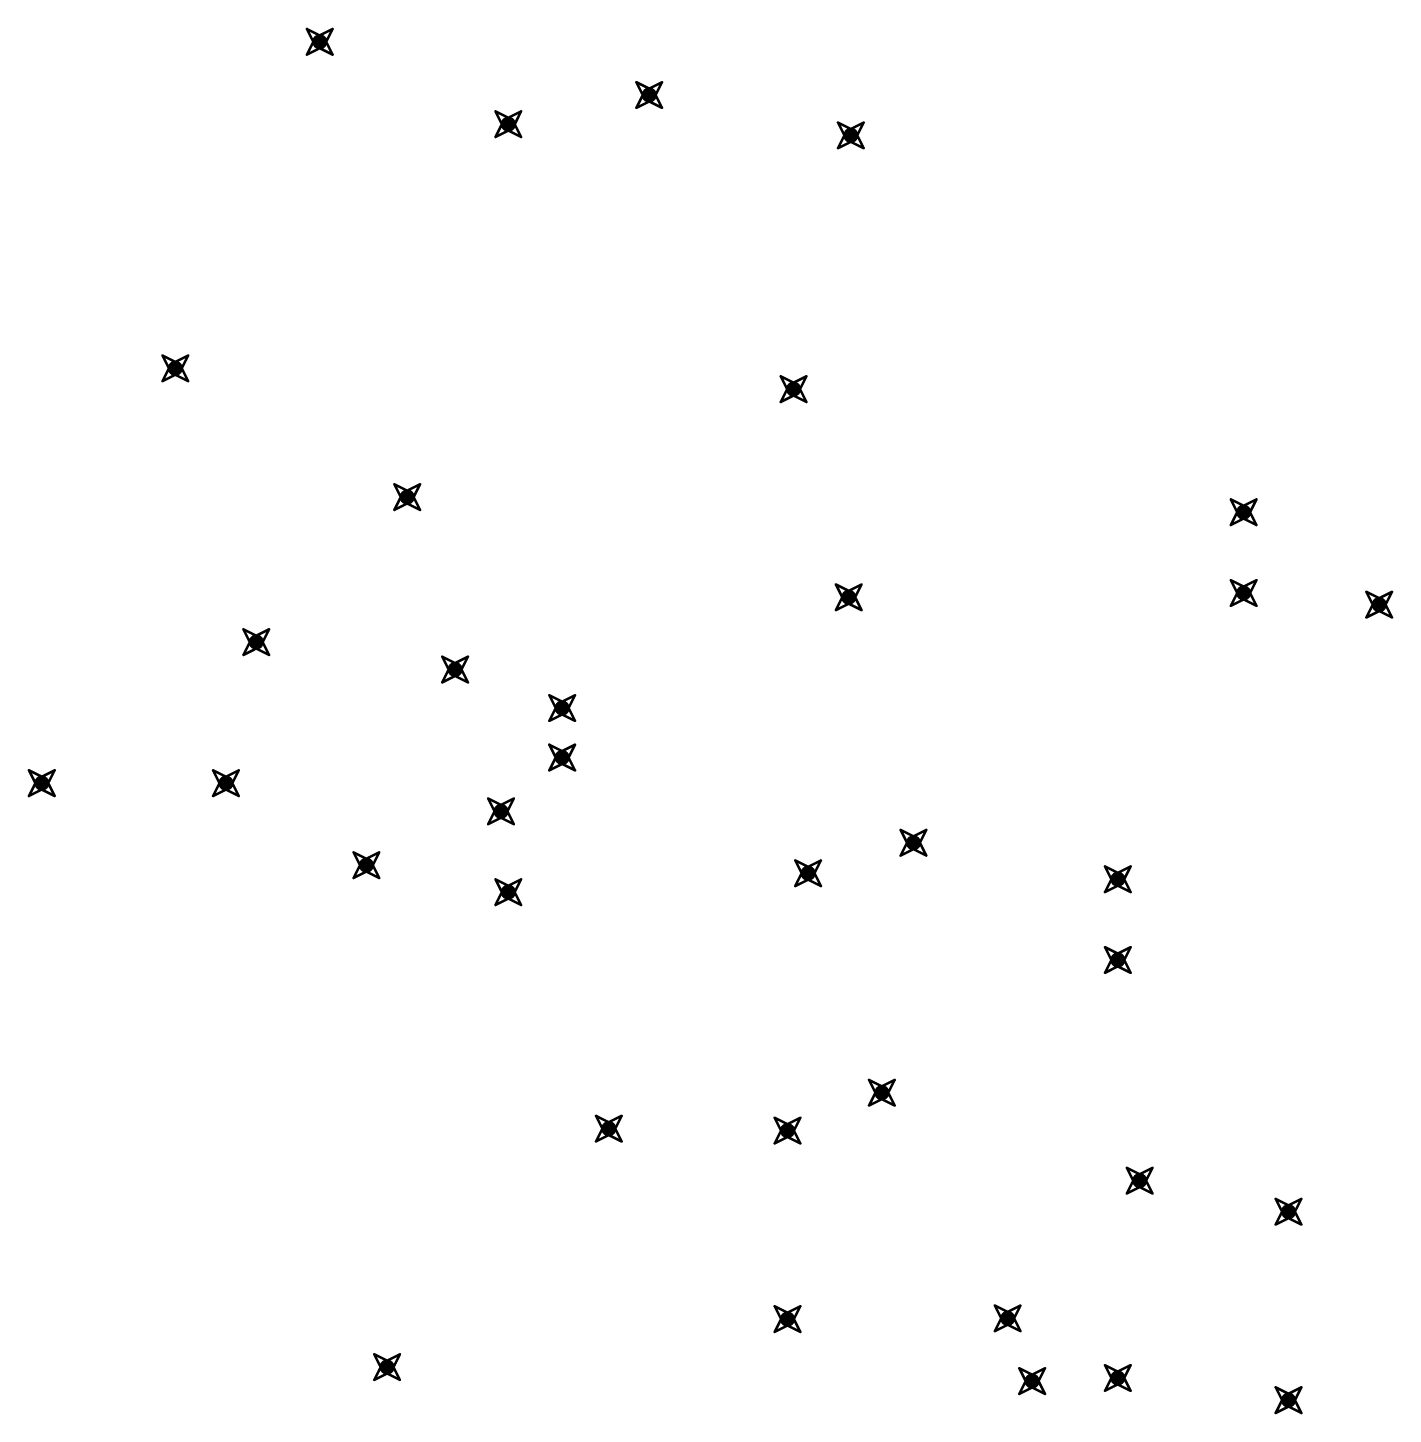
# Model space of a CAD drawing. Header units: millimetres. Extents: x -25 to 478, y -31 to 252.
# Drawn here: x 201.22 to 228.28, y 131.04 to 158.5 of the extents above; entities that cross this region are included whole.
import ezdxf

# ---------------------------------------------------------------- set-up
doc = ezdxf.new("R2010")
doc.units = ezdxf.units.MM
doc.layers.add('DrillDrawing', color=1, linetype='Continuous')
doc.layers.add('ViaHoleLayer', color=16, linetype='Continuous')

msp = doc.modelspace()

# ---------------------------------------------------------------- hatches: boundary and pattern name
at = {"layer": 'ViaHoleLayer'}
h = msp.add_hatch(color=16, dxfattribs=at)
edge = h.paths.add_edge_path()
edge.add_arc((207.01, 158.223), 0.15, 0, 360)
h = msp.add_hatch(color=16, dxfattribs=at)
edge = h.paths.add_edge_path()
edge.add_arc((213.538, 157.169), 0.15, 0, 360)
h = msp.add_hatch(color=16, dxfattribs=at)
edge = h.paths.add_edge_path()
edge.add_arc((210.746, 156.591), 0.15, 0, 360)
h = msp.add_hatch(color=16, dxfattribs=at)
edge = h.paths.add_edge_path()
edge.add_arc((217.533, 156.37), 0.15, 0, 360)
h = msp.add_hatch(color=16, dxfattribs=at)
edge = h.paths.add_edge_path()
edge.add_arc((204.148, 151.755), 0.15, 0, 360)
h = msp.add_hatch(color=16, dxfattribs=at)
edge = h.paths.add_edge_path()
edge.add_arc((216.398, 151.343), 0.15, 0, 360)
h = msp.add_hatch(color=16, dxfattribs=at)
edge = h.paths.add_edge_path()
edge.add_arc((208.743, 149.205), 0.15, 0, 360)
h = msp.add_hatch(color=16, dxfattribs=at)
edge = h.paths.add_edge_path()
edge.add_arc((225.316, 148.905), 0.15, 0, 360)
h = msp.add_hatch(color=16, dxfattribs=at)
edge = h.paths.add_edge_path()
edge.add_arc((217.491, 147.22), 0.15, 0, 360)
h = msp.add_hatch(color=16, dxfattribs=at)
edge = h.paths.add_edge_path()
edge.add_arc((225.316, 147.305), 0.15, 0, 360)
h = msp.add_hatch(color=16, dxfattribs=at)
edge = h.paths.add_edge_path()
edge.add_arc((228.002, 147.074), 0.15, 0, 360)
h = msp.add_hatch(color=16, dxfattribs=at)
edge = h.paths.add_edge_path()
edge.add_arc((205.752, 146.332), 0.15, 0, 360)
h = msp.add_hatch(color=16, dxfattribs=at)
edge = h.paths.add_edge_path()
edge.add_arc((209.692, 145.789), 0.15, 0, 360)
h = msp.add_hatch(color=16, dxfattribs=at)
edge = h.paths.add_edge_path()
edge.add_arc((211.813, 145.026), 0.15, 0, 360)
h = msp.add_hatch(color=16, dxfattribs=at)
edge = h.paths.add_edge_path()
edge.add_arc((211.813, 144.046), 0.15, 0, 360)
h = msp.add_hatch(color=16, dxfattribs=at)
edge = h.paths.add_edge_path()
edge.add_arc((201.503, 143.538), 0.15, 0, 360)
h = msp.add_hatch(color=16, dxfattribs=at)
edge = h.paths.add_edge_path()
edge.add_arc((205.151, 143.538), 0.15, 0, 360)
h = msp.add_hatch(color=16, dxfattribs=at)
edge = h.paths.add_edge_path()
edge.add_arc((210.601, 142.979), 0.15, 0, 360)
h = msp.add_hatch(color=16, dxfattribs=at)
edge = h.paths.add_edge_path()
edge.add_arc((218.774, 142.357), 0.15, 0, 360)
h = msp.add_hatch(color=16, dxfattribs=at)
edge = h.paths.add_edge_path()
edge.add_arc((207.934, 141.913), 0.15, 0, 360)
h = msp.add_hatch(color=16, dxfattribs=at)
edge = h.paths.add_edge_path()
edge.add_arc((216.686, 141.753), 0.15, 0, 360)
h = msp.add_hatch(color=16, dxfattribs=at)
edge = h.paths.add_edge_path()
edge.add_arc((222.823, 141.635), 0.15, 0, 360)
h = msp.add_hatch(color=16, dxfattribs=at)
edge = h.paths.add_edge_path()
edge.add_arc((210.746, 141.379), 0.15, 0, 360)
h = msp.add_hatch(color=16, dxfattribs=at)
edge = h.paths.add_edge_path()
edge.add_arc((222.823, 140.035), 0.15, 0, 360)
h = msp.add_hatch(color=16, dxfattribs=at)
edge = h.paths.add_edge_path()
edge.add_arc((218.148, 137.406), 0.15, 0, 360)
h = msp.add_hatch(color=16, dxfattribs=at)
edge = h.paths.add_edge_path()
edge.add_arc((212.737, 136.694), 0.15, 0, 360)
h = msp.add_hatch(color=16, dxfattribs=at)
edge = h.paths.add_edge_path()
edge.add_arc((216.278, 136.655), 0.15, 0, 360)
h = msp.add_hatch(color=16, dxfattribs=at)
edge = h.paths.add_edge_path()
edge.add_arc((223.256, 135.664), 0.15, 0, 360)
h = msp.add_hatch(color=16, dxfattribs=at)
edge = h.paths.add_edge_path()
edge.add_arc((226.205, 135.049), 0.15, 0, 360)
h = msp.add_hatch(color=16, dxfattribs=at)
edge = h.paths.add_edge_path()
edge.add_arc((216.278, 132.921), 0.15, 0, 360)
h = msp.add_hatch(color=16, dxfattribs=at)
edge = h.paths.add_edge_path()
edge.add_arc((220.64, 132.936), 0.15, 0, 360)
h = msp.add_hatch(color=16, dxfattribs=at)
edge = h.paths.add_edge_path()
edge.add_arc((208.344, 131.971), 0.15, 0, 360)
h = msp.add_hatch(color=16, dxfattribs=at)
edge = h.paths.add_edge_path()
edge.add_arc((221.125, 131.694), 0.15, 0, 360)
h = msp.add_hatch(color=16, dxfattribs=at)
edge = h.paths.add_edge_path()
edge.add_arc((222.822, 131.755), 0.15, 0, 360)
h = msp.add_hatch(color=16, dxfattribs=at)
edge = h.paths.add_edge_path()
edge.add_arc((226.205, 131.316), 0.15, 0, 360)

# ---------------------------------------------------------------- linework, layer by layer
at = {"layer": 'DrillDrawing', "const_width": 0.0508}
for points in [[(206.756, 158.477), (207.01, 158.35)], [(206.756, 158.477), (206.883, 158.223)], [(207.01, 158.35), (207.264, 158.477)], [(207.137, 158.223), (207.264, 158.477)], [(206.756, 157.969), (206.883, 158.223)], [(207.137, 158.223), (207.264, 157.969)], [(206.756, 157.969), (207.01, 158.096)], [(207.01, 158.096), (207.264, 157.969)], [(213.284, 157.423), (213.538, 157.296)], [(213.284, 157.423), (213.411, 157.169)], [(213.538, 157.296), (213.792, 157.423)], [(213.665, 157.169), (213.792, 157.423)], [(213.284, 156.915), (213.411, 157.169)], [(213.665, 157.169), (213.792, 156.915)], [(210.492, 156.845), (210.746, 156.718)], [(210.492, 156.845), (210.619, 156.591)], [(210.746, 156.718), (211, 156.845)], [(210.873, 156.591), (211, 156.845)], [(213.284, 156.915), (213.538, 157.042)], [(213.538, 157.042), (213.792, 156.915)], [(210.492, 156.337), (210.619, 156.591)], [(210.873, 156.591), (211, 156.337)], [(217.279, 156.624), (217.533, 156.497)], [(217.279, 156.624), (217.406, 156.37)], [(217.533, 156.497), (217.787, 156.624)], [(217.66, 156.37), (217.787, 156.624)], [(210.492, 156.337), (210.746, 156.464)], [(210.746, 156.464), (211, 156.337)], [(217.279, 156.116), (217.406, 156.37)], [(217.66, 156.37), (217.787, 156.116)], [(217.279, 156.116), (217.533, 156.243)], [(217.533, 156.243), (217.787, 156.116)], [(203.894, 152.009), (204.148, 151.882)], [(203.894, 152.009), (204.021, 151.755)], [(204.148, 151.882), (204.402, 152.009)], [(204.275, 151.755), (204.402, 152.009)], [(203.894, 151.501), (204.021, 151.755)], [(203.894, 151.501), (204.148, 151.628)], [(204.148, 151.628), (204.402, 151.501)], [(204.275, 151.755), (204.402, 151.501)], [(216.144, 151.597), (216.398, 151.47)], [(216.144, 151.597), (216.271, 151.343)], [(216.398, 151.47), (216.652, 151.597)], [(216.525, 151.343), (216.652, 151.597)], [(216.144, 151.089), (216.271, 151.343)], [(216.525, 151.343), (216.652, 151.089)], [(216.144, 151.089), (216.398, 151.216)], [(216.398, 151.216), (216.652, 151.089)], [(208.489, 149.459), (208.743, 149.332)], [(208.489, 149.459), (208.616, 149.205)], [(208.743, 149.332), (208.997, 149.459)], [(208.87, 149.205), (208.997, 149.459)], [(208.489, 148.951), (208.616, 149.205)], [(208.87, 149.205), (208.997, 148.951)], [(225.062, 149.159), (225.316, 149.032)], [(225.062, 149.159), (225.189, 148.905)], [(225.316, 149.032), (225.57, 149.159)], [(225.443, 148.905), (225.57, 149.159)], [(208.489, 148.951), (208.743, 149.078)], [(208.743, 149.078), (208.997, 148.951)], [(225.062, 148.651), (225.189, 148.905)], [(225.443, 148.905), (225.57, 148.651)], [(225.062, 148.651), (225.316, 148.778)], [(225.316, 148.778), (225.57, 148.651)], [(217.237, 147.474), (217.491, 147.347)], [(217.237, 147.474), (217.364, 147.22)], [(217.491, 147.347), (217.745, 147.474)], [(217.618, 147.22), (217.745, 147.474)], [(225.062, 147.559), (225.316, 147.432)], [(225.062, 147.559), (225.189, 147.305)], [(225.316, 147.432), (225.57, 147.559)], [(225.443, 147.305), (225.57, 147.559)], [(217.237, 146.966), (217.364, 147.22)], [(217.618, 147.22), (217.745, 146.966)], [(225.062, 147.051), (225.189, 147.305)], [(225.443, 147.305), (225.57, 147.051)], [(227.748, 147.328), (228.002, 147.201)], [(227.748, 147.328), (227.875, 147.074)], [(228.002, 147.201), (228.256, 147.328)], [(228.129, 147.074), (228.256, 147.328)], [(217.237, 146.966), (217.491, 147.093)], [(217.491, 147.093), (217.745, 146.966)], [(225.062, 147.051), (225.316, 147.178)], [(225.316, 147.178), (225.57, 147.051)], [(227.748, 146.82), (227.875, 147.074)], [(227.748, 146.82), (228.002, 146.947)], [(228.002, 146.947), (228.256, 146.82)], [(228.129, 147.074), (228.256, 146.82)], [(205.498, 146.586), (205.752, 146.459)], [(205.498, 146.586), (205.625, 146.332)], [(205.752, 146.459), (206.006, 146.586)], [(205.879, 146.332), (206.006, 146.586)], [(205.498, 146.078), (205.625, 146.332)], [(205.498, 146.078), (205.752, 146.205)], [(205.752, 146.205), (206.006, 146.078)], [(205.879, 146.332), (206.006, 146.078)], [(209.438, 146.043), (209.692, 145.916)], [(209.438, 146.043), (209.565, 145.789)], [(209.692, 145.916), (209.946, 146.043)], [(209.819, 145.789), (209.946, 146.043)], [(209.438, 145.535), (209.565, 145.789)], [(209.438, 145.535), (209.692, 145.662)], [(209.692, 145.662), (209.946, 145.535)], [(209.819, 145.789), (209.946, 145.535)], [(211.559, 145.28), (211.813, 145.153)], [(211.559, 145.28), (211.686, 145.026)], [(211.813, 145.153), (212.067, 145.28)], [(211.94, 145.026), (212.067, 145.28)], [(211.559, 144.772), (211.686, 145.026)], [(211.94, 145.026), (212.067, 144.772)], [(211.559, 144.772), (211.813, 144.899)], [(211.813, 144.899), (212.067, 144.772)], [(211.559, 144.3), (211.813, 144.173)], [(211.559, 144.3), (211.686, 144.046)], [(211.813, 144.173), (212.067, 144.3)], [(211.94, 144.046), (212.067, 144.3)], [(211.559, 143.792), (211.686, 144.046)], [(211.559, 143.792), (211.813, 143.919)], [(211.813, 143.919), (212.067, 143.792)], [(211.94, 144.046), (212.067, 143.792)], [(201.249, 143.792), (201.503, 143.665)], [(201.249, 143.792), (201.376, 143.538)], [(201.503, 143.665), (201.757, 143.792)], [(201.63, 143.538), (201.757, 143.792)], [(204.897, 143.792), (205.151, 143.665)], [(204.897, 143.792), (205.024, 143.538)], [(205.151, 143.665), (205.405, 143.792)], [(205.278, 143.538), (205.405, 143.792)], [(201.249, 143.284), (201.376, 143.538)], [(201.249, 143.284), (201.503, 143.411)], [(201.503, 143.411), (201.757, 143.284)], [(201.63, 143.538), (201.757, 143.284)], [(204.897, 143.284), (205.024, 143.538)], [(204.897, 143.284), (205.151, 143.411)], [(205.151, 143.411), (205.405, 143.284)], [(205.278, 143.538), (205.405, 143.284)], [(210.347, 143.233), (210.601, 143.106)], [(210.347, 143.233), (210.474, 142.979)], [(210.601, 143.106), (210.855, 143.233)], [(210.728, 142.979), (210.855, 143.233)], [(210.347, 142.725), (210.474, 142.979)], [(210.347, 142.725), (210.601, 142.852)], [(210.601, 142.852), (210.855, 142.725)], [(210.728, 142.979), (210.855, 142.725)], [(218.52, 142.611), (218.774, 142.484)], [(218.52, 142.611), (218.647, 142.357)], [(218.774, 142.484), (219.028, 142.611)], [(218.901, 142.357), (219.028, 142.611)], [(218.52, 142.103), (218.647, 142.357)], [(218.901, 142.357), (219.028, 142.103)], [(207.68, 142.167), (207.934, 142.04)], [(207.68, 142.167), (207.807, 141.913)], [(207.934, 142.04), (208.188, 142.167)], [(208.061, 141.913), (208.188, 142.167)], [(216.432, 142.007), (216.686, 141.88)], [(216.432, 142.007), (216.559, 141.753)], [(216.686, 141.88), (216.94, 142.007)], [(216.813, 141.753), (216.94, 142.007)], [(218.52, 142.103), (218.774, 142.23)], [(218.774, 142.23), (219.028, 142.103)], [(207.68, 141.659), (207.807, 141.913)], [(207.68, 141.659), (207.934, 141.786)], [(207.934, 141.786), (208.188, 141.659)], [(208.061, 141.913), (208.188, 141.659)], [(216.432, 141.499), (216.559, 141.753)], [(216.813, 141.753), (216.94, 141.499)], [(222.569, 141.889), (222.823, 141.762)], [(222.569, 141.889), (222.696, 141.635)], [(222.823, 141.762), (223.077, 141.889)], [(222.95, 141.635), (223.077, 141.889)], [(210.492, 141.633), (210.746, 141.506)], [(210.492, 141.633), (210.619, 141.379)], [(210.746, 141.506), (211, 141.633)], [(210.873, 141.379), (211, 141.633)], [(216.432, 141.499), (216.686, 141.626)], [(216.686, 141.626), (216.94, 141.499)], [(222.569, 141.381), (222.696, 141.635)], [(222.569, 141.381), (222.823, 141.508)], [(222.823, 141.508), (223.077, 141.381)], [(222.95, 141.635), (223.077, 141.381)], [(210.492, 141.125), (210.619, 141.379)], [(210.492, 141.125), (210.746, 141.252)], [(210.746, 141.252), (211, 141.125)], [(210.873, 141.379), (211, 141.125)], [(222.569, 140.289), (222.823, 140.162)], [(222.569, 140.289), (222.696, 140.035)], [(222.823, 140.162), (223.077, 140.289)], [(222.95, 140.035), (223.077, 140.289)], [(222.569, 139.781), (222.696, 140.035)], [(222.569, 139.781), (222.823, 139.908)], [(222.823, 139.908), (223.077, 139.781)], [(222.95, 140.035), (223.077, 139.781)], [(217.894, 137.66), (218.148, 137.533)], [(217.894, 137.66), (218.021, 137.406)], [(218.148, 137.533), (218.402, 137.66)], [(218.275, 137.406), (218.402, 137.66)], [(217.894, 137.152), (218.021, 137.406)], [(218.275, 137.406), (218.402, 137.152)], [(217.894, 137.152), (218.148, 137.279)], [(218.148, 137.279), (218.402, 137.152)], [(212.483, 136.948), (212.737, 136.821)], [(212.483, 136.948), (212.61, 136.694)], [(212.737, 136.821), (212.991, 136.948)], [(212.864, 136.694), (212.991, 136.948)], [(216.024, 136.909), (216.278, 136.782)], [(216.024, 136.909), (216.151, 136.655)], [(216.278, 136.782), (216.532, 136.909)], [(216.405, 136.655), (216.532, 136.909)], [(212.483, 136.44), (212.61, 136.694)], [(212.483, 136.44), (212.737, 136.567)], [(212.737, 136.567), (212.991, 136.44)], [(212.864, 136.694), (212.991, 136.44)], [(216.024, 136.401), (216.151, 136.655)], [(216.024, 136.401), (216.278, 136.528)], [(216.278, 136.528), (216.532, 136.401)], [(216.405, 136.655), (216.532, 136.401)], [(223.002, 135.918), (223.256, 135.791)], [(223.002, 135.918), (223.129, 135.664)], [(223.002, 135.41), (223.129, 135.664)], [(223.256, 135.791), (223.51, 135.918)], [(223.383, 135.664), (223.51, 135.918)], [(223.383, 135.664), (223.51, 135.41)], [(223.002, 135.41), (223.256, 135.537)], [(223.256, 135.537), (223.51, 135.41)], [(225.951, 135.303), (226.205, 135.176)], [(225.951, 135.303), (226.078, 135.049)], [(226.205, 135.176), (226.459, 135.303)], [(226.332, 135.049), (226.459, 135.303)], [(225.951, 134.795), (226.078, 135.049)], [(225.951, 134.795), (226.205, 134.922)], [(226.205, 134.922), (226.459, 134.795)], [(226.332, 135.049), (226.459, 134.795)], [(220.386, 133.19), (220.64, 133.063)], [(220.386, 133.19), (220.513, 132.936)], [(220.64, 133.063), (220.894, 133.19)], [(220.767, 132.936), (220.894, 133.19)], [(216.024, 133.175), (216.278, 133.048)], [(216.024, 133.175), (216.151, 132.921)], [(216.024, 132.667), (216.151, 132.921)], [(216.278, 133.048), (216.532, 133.175)], [(216.405, 132.921), (216.532, 133.175)], [(216.405, 132.921), (216.532, 132.667)], [(220.386, 132.682), (220.513, 132.936)], [(220.767, 132.936), (220.894, 132.682)], [(216.024, 132.667), (216.278, 132.794)], [(216.278, 132.794), (216.532, 132.667)], [(220.386, 132.682), (220.64, 132.809)], [(220.64, 132.809), (220.894, 132.682)], [(208.09, 132.225), (208.344, 132.098)], [(208.09, 132.225), (208.217, 131.971)], [(208.344, 132.098), (208.598, 132.225)], [(208.471, 131.971), (208.598, 132.225)], [(208.09, 131.717), (208.217, 131.971)], [(208.09, 131.717), (208.344, 131.844)], [(208.344, 131.844), (208.598, 131.717)], [(208.471, 131.971), (208.598, 131.717)], [(220.871, 131.948), (221.125, 131.821)], [(220.871, 131.948), (220.998, 131.694)], [(221.125, 131.821), (221.379, 131.948)], [(221.252, 131.694), (221.379, 131.948)], [(222.568, 132.009), (222.822, 131.882)], [(222.568, 132.009), (222.695, 131.755)], [(222.822, 131.882), (223.076, 132.009)], [(222.949, 131.755), (223.076, 132.009)], [(220.871, 131.44), (220.998, 131.694)], [(220.871, 131.44), (221.125, 131.567)], [(221.125, 131.567), (221.379, 131.44)], [(221.252, 131.694), (221.379, 131.44)], [(222.568, 131.501), (222.695, 131.755)], [(222.568, 131.501), (222.822, 131.628)], [(222.822, 131.628), (223.076, 131.501)], [(222.949, 131.755), (223.076, 131.501)], [(225.951, 131.57), (226.205, 131.443)], [(225.951, 131.57), (226.078, 131.316)], [(226.205, 131.443), (226.459, 131.57)], [(226.332, 131.316), (226.459, 131.57)], [(225.951, 131.062), (226.078, 131.316)], [(226.332, 131.316), (226.459, 131.062)], [(225.951, 131.062), (226.205, 131.189)], [(226.205, 131.189), (226.459, 131.062)]]:
    msp.add_lwpolyline(points, dxfattribs=at)
at = {"layer": 'DrillDrawing', "const_width": 0.0254}
for points in [[(206.743, 158.477, 1), (206.769, 158.477, 1)], [(206.743, 158.477, 1), (206.769, 158.477, 1)], [(207.251, 158.477, 1), (207.277, 158.477, 1)], [(207.251, 158.477, 1), (207.277, 158.477, 1)], [(206.87, 158.223, 1), (206.896, 158.223, 1)], [(206.87, 158.223, 1), (206.896, 158.223, 1)], [(206.997, 158.35, 1), (207.023, 158.35, 1)], [(206.997, 158.35, 1), (207.023, 158.35, 1)], [(207.124, 158.223, 1), (207.15, 158.223, 1)], [(207.124, 158.223, 1), (207.15, 158.223, 1)], [(206.743, 157.969, 1), (206.769, 157.969, 1)], [(206.743, 157.969, 1), (206.769, 157.969, 1)], [(206.997, 158.096, 1), (207.023, 158.096, 1)], [(206.997, 158.096, 1), (207.023, 158.096, 1)], [(207.251, 157.969, 1), (207.277, 157.969, 1)], [(207.251, 157.969, 1), (207.277, 157.969, 1)], [(213.271, 157.423, 1), (213.297, 157.423, 1)], [(213.271, 157.423, 1), (213.297, 157.423, 1)], [(213.779, 157.423, 1), (213.804, 157.423, 1)], [(213.779, 157.423, 1), (213.804, 157.423, 1)], [(213.398, 157.169, 1), (213.423, 157.169, 1)], [(213.398, 157.169, 1), (213.423, 157.169, 1)], [(213.525, 157.296, 1), (213.55, 157.296, 1)], [(213.525, 157.296, 1), (213.55, 157.296, 1)], [(213.652, 157.169, 1), (213.678, 157.169, 1)], [(213.652, 157.169, 1), (213.678, 157.169, 1)], [(210.48, 156.845, 1), (210.505, 156.845, 1)], [(210.48, 156.845, 1), (210.505, 156.845, 1)], [(210.988, 156.845, 1), (211.013, 156.845, 1)], [(210.988, 156.845, 1), (211.013, 156.845, 1)], [(213.271, 156.915, 1), (213.297, 156.915, 1)], [(213.271, 156.915, 1), (213.297, 156.915, 1)], [(213.525, 157.042, 1), (213.55, 157.042, 1)], [(213.525, 157.042, 1), (213.55, 157.042, 1)], [(213.779, 156.915, 1), (213.804, 156.915, 1)], [(213.779, 156.915, 1), (213.804, 156.915, 1)], [(210.607, 156.591, 1), (210.632, 156.591, 1)], [(210.607, 156.591, 1), (210.632, 156.591, 1)], [(210.734, 156.718, 1), (210.759, 156.718, 1)], [(210.734, 156.718, 1), (210.759, 156.718, 1)], [(210.861, 156.591, 1), (210.886, 156.591, 1)], [(210.861, 156.591, 1), (210.886, 156.591, 1)], [(217.266, 156.624, 1), (217.291, 156.624, 1)], [(217.266, 156.624, 1), (217.291, 156.624, 1)], [(217.774, 156.624, 1), (217.799, 156.624, 1)], [(217.774, 156.624, 1), (217.799, 156.624, 1)], [(210.48, 156.337, 1), (210.505, 156.337, 1)], [(210.48, 156.337, 1), (210.505, 156.337, 1)], [(210.734, 156.464, 1), (210.759, 156.464, 1)], [(210.734, 156.464, 1), (210.759, 156.464, 1)], [(210.988, 156.337, 1), (211.013, 156.337, 1)], [(210.988, 156.337, 1), (211.013, 156.337, 1)], [(217.393, 156.37, 1), (217.418, 156.37, 1)], [(217.393, 156.37, 1), (217.418, 156.37, 1)], [(217.52, 156.497, 1), (217.545, 156.497, 1)], [(217.52, 156.497, 1), (217.545, 156.497, 1)], [(217.647, 156.37, 1), (217.672, 156.37, 1)], [(217.647, 156.37, 1), (217.672, 156.37, 1)], [(217.266, 156.116, 1), (217.291, 156.116, 1)], [(217.266, 156.116, 1), (217.291, 156.116, 1)], [(217.52, 156.243, 1), (217.545, 156.243, 1)], [(217.52, 156.243, 1), (217.545, 156.243, 1)], [(217.774, 156.116, 1), (217.799, 156.116, 1)], [(217.774, 156.116, 1), (217.799, 156.116, 1)], [(203.881, 152.009, 1), (203.907, 152.009, 1)], [(203.881, 152.009, 1), (203.907, 152.009, 1)], [(204.135, 151.882, 1), (204.161, 151.882, 1)], [(204.135, 151.882, 1), (204.161, 151.882, 1)], [(204.389, 152.009, 1), (204.415, 152.009, 1)], [(204.389, 152.009, 1), (204.415, 152.009, 1)], [(204.008, 151.755, 1), (204.034, 151.755, 1)], [(204.008, 151.755, 1), (204.034, 151.755, 1)], [(204.135, 151.628, 1), (204.161, 151.628, 1)], [(204.135, 151.628, 1), (204.161, 151.628, 1)], [(204.262, 151.755, 1), (204.288, 151.755, 1)], [(204.262, 151.755, 1), (204.288, 151.755, 1)], [(216.131, 151.597, 1), (216.157, 151.597, 1)], [(216.131, 151.597, 1), (216.157, 151.597, 1)], [(216.639, 151.597, 1), (216.665, 151.597, 1)], [(216.639, 151.597, 1), (216.665, 151.597, 1)], [(203.881, 151.501, 1), (203.907, 151.501, 1)], [(203.881, 151.501, 1), (203.907, 151.501, 1)], [(204.389, 151.501, 1), (204.415, 151.501, 1)], [(204.389, 151.501, 1), (204.415, 151.501, 1)], [(216.258, 151.343, 1), (216.284, 151.343, 1)], [(216.258, 151.343, 1), (216.284, 151.343, 1)], [(216.385, 151.47, 1), (216.411, 151.47, 1)], [(216.385, 151.47, 1), (216.411, 151.47, 1)], [(216.512, 151.343, 1), (216.538, 151.343, 1)], [(216.512, 151.343, 1), (216.538, 151.343, 1)], [(216.131, 151.089, 1), (216.157, 151.089, 1)], [(216.131, 151.089, 1), (216.157, 151.089, 1)], [(216.385, 151.216, 1), (216.411, 151.216, 1)], [(216.385, 151.216, 1), (216.411, 151.216, 1)], [(216.639, 151.089, 1), (216.665, 151.089, 1)], [(216.639, 151.089, 1), (216.665, 151.089, 1)], [(208.476, 149.459, 1), (208.502, 149.459, 1)], [(208.476, 149.459, 1), (208.502, 149.459, 1)], [(208.984, 149.459, 1), (209.01, 149.459, 1)], [(208.984, 149.459, 1), (209.01, 149.459, 1)], [(208.603, 149.205, 1), (208.629, 149.205, 1)], [(208.603, 149.205, 1), (208.629, 149.205, 1)], [(208.73, 149.332, 1), (208.756, 149.332, 1)], [(208.73, 149.332, 1), (208.756, 149.332, 1)], [(208.857, 149.205, 1), (208.883, 149.205, 1)], [(208.857, 149.205, 1), (208.883, 149.205, 1)], [(225.049, 149.159, 1), (225.075, 149.159, 1)], [(225.049, 149.159, 1), (225.075, 149.159, 1)], [(225.557, 149.159, 1), (225.583, 149.159, 1)], [(225.557, 149.159, 1), (225.583, 149.159, 1)], [(208.476, 148.951, 1), (208.502, 148.951, 1)], [(208.476, 148.951, 1), (208.502, 148.951, 1)], [(208.73, 149.078, 1), (208.756, 149.078, 1)], [(208.73, 149.078, 1), (208.756, 149.078, 1)], [(208.984, 148.951, 1), (209.01, 148.951, 1)], [(208.984, 148.951, 1), (209.01, 148.951, 1)], [(225.176, 148.905, 1), (225.202, 148.905, 1)], [(225.176, 148.905, 1), (225.202, 148.905, 1)], [(225.303, 149.032, 1), (225.329, 149.032, 1)], [(225.303, 149.032, 1), (225.329, 149.032, 1)], [(225.43, 148.905, 1), (225.456, 148.905, 1)], [(225.43, 148.905, 1), (225.456, 148.905, 1)], [(225.049, 148.651, 1), (225.075, 148.651, 1)], [(225.049, 148.651, 1), (225.075, 148.651, 1)], [(225.303, 148.778, 1), (225.329, 148.778, 1)], [(225.303, 148.778, 1), (225.329, 148.778, 1)], [(225.557, 148.651, 1), (225.583, 148.651, 1)], [(225.557, 148.651, 1), (225.583, 148.651, 1)], [(217.225, 147.474, 1), (217.25, 147.474, 1)], [(217.225, 147.474, 1), (217.25, 147.474, 1)], [(217.733, 147.474, 1), (217.758, 147.474, 1)], [(217.733, 147.474, 1), (217.758, 147.474, 1)], [(225.049, 147.559, 1), (225.075, 147.559, 1)], [(225.049, 147.559, 1), (225.075, 147.559, 1)], [(225.557, 147.559, 1), (225.583, 147.559, 1)], [(225.557, 147.559, 1), (225.583, 147.559, 1)], [(217.352, 147.22, 1), (217.377, 147.22, 1)], [(217.352, 147.22, 1), (217.377, 147.22, 1)], [(217.479, 147.347, 1), (217.504, 147.347, 1)], [(217.479, 147.347, 1), (217.504, 147.347, 1)], [(217.606, 147.22, 1), (217.631, 147.22, 1)], [(217.606, 147.22, 1), (217.631, 147.22, 1)], [(225.176, 147.305, 1), (225.202, 147.305, 1)], [(225.176, 147.305, 1), (225.202, 147.305, 1)], [(225.303, 147.432, 1), (225.329, 147.432, 1)], [(225.303, 147.432, 1), (225.329, 147.432, 1)], [(225.43, 147.305, 1), (225.456, 147.305, 1)], [(225.43, 147.305, 1), (225.456, 147.305, 1)], [(227.735, 147.328, 1), (227.76, 147.328, 1)], [(227.735, 147.328, 1), (227.76, 147.328, 1)], [(227.989, 147.201, 1), (228.014, 147.201, 1)], [(227.989, 147.201, 1), (228.014, 147.201, 1)], [(228.243, 147.328, 1), (228.268, 147.328, 1)], [(228.243, 147.328, 1), (228.268, 147.328, 1)], [(217.225, 146.966, 1), (217.25, 146.966, 1)], [(217.225, 146.966, 1), (217.25, 146.966, 1)], [(217.479, 147.093, 1), (217.504, 147.093, 1)], [(217.479, 147.093, 1), (217.504, 147.093, 1)], [(217.733, 146.966, 1), (217.758, 146.966, 1)], [(217.733, 146.966, 1), (217.758, 146.966, 1)], [(225.049, 147.051, 1), (225.075, 147.051, 1)], [(225.049, 147.051, 1), (225.075, 147.051, 1)], [(225.303, 147.178, 1), (225.329, 147.178, 1)], [(225.303, 147.178, 1), (225.329, 147.178, 1)], [(225.557, 147.051, 1), (225.583, 147.051, 1)], [(225.557, 147.051, 1), (225.583, 147.051, 1)], [(227.862, 147.074, 1), (227.887, 147.074, 1)], [(227.862, 147.074, 1), (227.887, 147.074, 1)], [(227.989, 146.947, 1), (228.014, 146.947, 1)], [(227.989, 146.947, 1), (228.014, 146.947, 1)], [(228.116, 147.074, 1), (228.141, 147.074, 1)], [(228.116, 147.074, 1), (228.141, 147.074, 1)], [(227.735, 146.82, 1), (227.76, 146.82, 1)], [(227.735, 146.82, 1), (227.76, 146.82, 1)], [(228.243, 146.82, 1), (228.268, 146.82, 1)], [(228.243, 146.82, 1), (228.268, 146.82, 1)], [(205.485, 146.586, 1), (205.51, 146.586, 1)], [(205.485, 146.586, 1), (205.51, 146.586, 1)], [(205.739, 146.459, 1), (205.764, 146.459, 1)], [(205.739, 146.459, 1), (205.764, 146.459, 1)], [(205.993, 146.586, 1), (206.018, 146.586, 1)], [(205.993, 146.586, 1), (206.018, 146.586, 1)], [(205.612, 146.332, 1), (205.637, 146.332, 1)], [(205.612, 146.332, 1), (205.637, 146.332, 1)], [(205.739, 146.205, 1), (205.764, 146.205, 1)], [(205.739, 146.205, 1), (205.764, 146.205, 1)], [(205.866, 146.332, 1), (205.891, 146.332, 1)], [(205.866, 146.332, 1), (205.891, 146.332, 1)], [(205.485, 146.078, 1), (205.51, 146.078, 1)], [(205.485, 146.078, 1), (205.51, 146.078, 1)], [(205.993, 146.078, 1), (206.018, 146.078, 1)], [(205.993, 146.078, 1), (206.018, 146.078, 1)], [(209.425, 146.043, 1), (209.451, 146.043, 1)], [(209.425, 146.043, 1), (209.451, 146.043, 1)], [(209.679, 145.916, 1), (209.705, 145.916, 1)], [(209.679, 145.916, 1), (209.705, 145.916, 1)], [(209.933, 146.043, 1), (209.959, 146.043, 1)], [(209.933, 146.043, 1), (209.959, 146.043, 1)], [(209.552, 145.789, 1), (209.578, 145.789, 1)], [(209.552, 145.789, 1), (209.578, 145.789, 1)], [(209.679, 145.662, 1), (209.705, 145.662, 1)], [(209.679, 145.662, 1), (209.705, 145.662, 1)], [(209.806, 145.789, 1), (209.832, 145.789, 1)], [(209.806, 145.789, 1), (209.832, 145.789, 1)], [(209.425, 145.535, 1), (209.451, 145.535, 1)], [(209.425, 145.535, 1), (209.451, 145.535, 1)], [(209.933, 145.535, 1), (209.959, 145.535, 1)], [(209.933, 145.535, 1), (209.959, 145.535, 1)], [(211.546, 145.28, 1), (211.572, 145.28, 1)], [(211.546, 145.28, 1), (211.572, 145.28, 1)], [(212.054, 145.28, 1), (212.08, 145.28, 1)], [(212.054, 145.28, 1), (212.08, 145.28, 1)], [(211.673, 145.026, 1), (211.699, 145.026, 1)], [(211.673, 145.026, 1), (211.699, 145.026, 1)], [(211.8, 145.153, 1), (211.826, 145.153, 1)], [(211.8, 145.153, 1), (211.826, 145.153, 1)], [(211.927, 145.026, 1), (211.953, 145.026, 1)], [(211.927, 145.026, 1), (211.953, 145.026, 1)], [(211.546, 144.772, 1), (211.572, 144.772, 1)], [(211.546, 144.772, 1), (211.572, 144.772, 1)], [(211.8, 144.899, 1), (211.826, 144.899, 1)], [(211.8, 144.899, 1), (211.826, 144.899, 1)], [(212.054, 144.772, 1), (212.08, 144.772, 1)], [(212.054, 144.772, 1), (212.08, 144.772, 1)], [(211.546, 144.3, 1), (211.572, 144.3, 1)], [(211.546, 144.3, 1), (211.572, 144.3, 1)], [(211.8, 144.173, 1), (211.826, 144.173, 1)], [(211.8, 144.173, 1), (211.826, 144.173, 1)], [(212.054, 144.3, 1), (212.08, 144.3, 1)], [(212.054, 144.3, 1), (212.08, 144.3, 1)], [(211.673, 144.046, 1), (211.699, 144.046, 1)], [(211.673, 144.046, 1), (211.699, 144.046, 1)], [(211.8, 143.919, 1), (211.826, 143.919, 1)], [(211.8, 143.919, 1), (211.826, 143.919, 1)], [(211.927, 144.046, 1), (211.953, 144.046, 1)], [(211.927, 144.046, 1), (211.953, 144.046, 1)], [(201.236, 143.792, 1), (201.262, 143.792, 1)], [(201.236, 143.792, 1), (201.262, 143.792, 1)], [(201.49, 143.665, 1), (201.516, 143.665, 1)], [(201.49, 143.665, 1), (201.516, 143.665, 1)], [(201.744, 143.792, 1), (201.77, 143.792, 1)], [(201.744, 143.792, 1), (201.77, 143.792, 1)], [(204.884, 143.792, 1), (204.91, 143.792, 1)], [(204.884, 143.792, 1), (204.91, 143.792, 1)], [(205.138, 143.665, 1), (205.164, 143.665, 1)], [(205.138, 143.665, 1), (205.164, 143.665, 1)], [(205.392, 143.792, 1), (205.418, 143.792, 1)], [(205.392, 143.792, 1), (205.418, 143.792, 1)], [(211.546, 143.792, 1), (211.572, 143.792, 1)], [(211.546, 143.792, 1), (211.572, 143.792, 1)], [(212.054, 143.792, 1), (212.08, 143.792, 1)], [(212.054, 143.792, 1), (212.08, 143.792, 1)], [(201.363, 143.538, 1), (201.389, 143.538, 1)], [(201.363, 143.538, 1), (201.389, 143.538, 1)], [(201.49, 143.411, 1), (201.516, 143.411, 1)], [(201.49, 143.411, 1), (201.516, 143.411, 1)], [(201.617, 143.538, 1), (201.643, 143.538, 1)], [(201.617, 143.538, 1), (201.643, 143.538, 1)], [(205.011, 143.538, 1), (205.037, 143.538, 1)], [(205.011, 143.538, 1), (205.037, 143.538, 1)], [(205.138, 143.411, 1), (205.164, 143.411, 1)], [(205.138, 143.411, 1), (205.164, 143.411, 1)], [(205.265, 143.538, 1), (205.291, 143.538, 1)], [(205.265, 143.538, 1), (205.291, 143.538, 1)], [(201.236, 143.284, 1), (201.262, 143.284, 1)], [(201.236, 143.284, 1), (201.262, 143.284, 1)], [(201.744, 143.284, 1), (201.77, 143.284, 1)], [(201.744, 143.284, 1), (201.77, 143.284, 1)], [(204.884, 143.284, 1), (204.91, 143.284, 1)], [(204.884, 143.284, 1), (204.91, 143.284, 1)], [(205.392, 143.284, 1), (205.418, 143.284, 1)], [(205.392, 143.284, 1), (205.418, 143.284, 1)], [(210.334, 143.233, 1), (210.36, 143.233, 1)], [(210.334, 143.233, 1), (210.36, 143.233, 1)], [(210.588, 143.106, 1), (210.614, 143.106, 1)], [(210.588, 143.106, 1), (210.614, 143.106, 1)], [(210.842, 143.233, 1), (210.868, 143.233, 1)], [(210.842, 143.233, 1), (210.868, 143.233, 1)], [(210.461, 142.979, 1), (210.487, 142.979, 1)], [(210.461, 142.979, 1), (210.487, 142.979, 1)], [(210.588, 142.852, 1), (210.614, 142.852, 1)], [(210.588, 142.852, 1), (210.614, 142.852, 1)], [(210.715, 142.979, 1), (210.741, 142.979, 1)], [(210.715, 142.979, 1), (210.741, 142.979, 1)], [(210.334, 142.725, 1), (210.36, 142.725, 1)], [(210.334, 142.725, 1), (210.36, 142.725, 1)], [(210.842, 142.725, 1), (210.868, 142.725, 1)], [(210.842, 142.725, 1), (210.868, 142.725, 1)], [(218.507, 142.611, 1), (218.532, 142.611, 1)], [(218.507, 142.611, 1), (218.532, 142.611, 1)], [(219.015, 142.611, 1), (219.04, 142.611, 1)], [(219.015, 142.611, 1), (219.04, 142.611, 1)], [(218.634, 142.357, 1), (218.659, 142.357, 1)], [(218.634, 142.357, 1), (218.659, 142.357, 1)], [(218.761, 142.484, 1), (218.786, 142.484, 1)], [(218.761, 142.484, 1), (218.786, 142.484, 1)], [(218.888, 142.357, 1), (218.913, 142.357, 1)], [(218.888, 142.357, 1), (218.913, 142.357, 1)], [(207.668, 142.167, 1), (207.693, 142.167, 1)], [(207.668, 142.167, 1), (207.693, 142.167, 1)], [(207.922, 142.04, 1), (207.947, 142.04, 1)], [(207.922, 142.04, 1), (207.947, 142.04, 1)], [(208.176, 142.167, 1), (208.201, 142.167, 1)], [(208.176, 142.167, 1), (208.201, 142.167, 1)], [(216.419, 142.007, 1), (216.445, 142.007, 1)], [(216.419, 142.007, 1), (216.445, 142.007, 1)], [(216.927, 142.007, 1), (216.953, 142.007, 1)], [(216.927, 142.007, 1), (216.953, 142.007, 1)], [(218.507, 142.103, 1), (218.532, 142.103, 1)], [(218.507, 142.103, 1), (218.532, 142.103, 1)], [(218.761, 142.23, 1), (218.786, 142.23, 1)], [(218.761, 142.23, 1), (218.786, 142.23, 1)], [(219.015, 142.103, 1), (219.04, 142.103, 1)], [(219.015, 142.103, 1), (219.04, 142.103, 1)], [(207.795, 141.913, 1), (207.82, 141.913, 1)], [(207.795, 141.913, 1), (207.82, 141.913, 1)], [(207.922, 141.786, 1), (207.947, 141.786, 1)], [(207.922, 141.786, 1), (207.947, 141.786, 1)], [(208.049, 141.913, 1), (208.074, 141.913, 1)], [(208.049, 141.913, 1), (208.074, 141.913, 1)], [(216.546, 141.753, 1), (216.572, 141.753, 1)], [(216.546, 141.753, 1), (216.572, 141.753, 1)], [(216.673, 141.88, 1), (216.699, 141.88, 1)], [(216.673, 141.88, 1), (216.699, 141.88, 1)], [(216.8, 141.753, 1), (216.826, 141.753, 1)], [(216.8, 141.753, 1), (216.826, 141.753, 1)], [(222.556, 141.889, 1), (222.582, 141.889, 1)], [(222.556, 141.889, 1), (222.582, 141.889, 1)], [(222.81, 141.762, 1), (222.836, 141.762, 1)], [(222.81, 141.762, 1), (222.836, 141.762, 1)], [(223.064, 141.889, 1), (223.09, 141.889, 1)], [(223.064, 141.889, 1), (223.09, 141.889, 1)], [(207.668, 141.659, 1), (207.693, 141.659, 1)], [(207.668, 141.659, 1), (207.693, 141.659, 1)], [(208.176, 141.659, 1), (208.201, 141.659, 1)], [(208.176, 141.659, 1), (208.201, 141.659, 1)], [(210.48, 141.633, 1), (210.505, 141.633, 1)], [(210.48, 141.633, 1), (210.505, 141.633, 1)], [(210.734, 141.506, 1), (210.759, 141.506, 1)], [(210.734, 141.506, 1), (210.759, 141.506, 1)], [(210.988, 141.633, 1), (211.013, 141.633, 1)], [(210.988, 141.633, 1), (211.013, 141.633, 1)], [(216.419, 141.499, 1), (216.445, 141.499, 1)], [(216.419, 141.499, 1), (216.445, 141.499, 1)], [(216.673, 141.626, 1), (216.699, 141.626, 1)], [(216.673, 141.626, 1), (216.699, 141.626, 1)], [(216.927, 141.499, 1), (216.953, 141.499, 1)], [(216.927, 141.499, 1), (216.953, 141.499, 1)], [(222.683, 141.635, 1), (222.709, 141.635, 1)], [(222.683, 141.635, 1), (222.709, 141.635, 1)], [(222.81, 141.508, 1), (222.836, 141.508, 1)], [(222.81, 141.508, 1), (222.836, 141.508, 1)], [(222.937, 141.635, 1), (222.963, 141.635, 1)], [(222.937, 141.635, 1), (222.963, 141.635, 1)], [(210.607, 141.379, 1), (210.632, 141.379, 1)], [(210.607, 141.379, 1), (210.632, 141.379, 1)], [(210.734, 141.252, 1), (210.759, 141.252, 1)], [(210.734, 141.252, 1), (210.759, 141.252, 1)], [(210.861, 141.379, 1), (210.886, 141.379, 1)], [(210.861, 141.379, 1), (210.886, 141.379, 1)], [(222.556, 141.381, 1), (222.582, 141.381, 1)], [(222.556, 141.381, 1), (222.582, 141.381, 1)], [(223.064, 141.381, 1), (223.09, 141.381, 1)], [(223.064, 141.381, 1), (223.09, 141.381, 1)], [(210.48, 141.125, 1), (210.505, 141.125, 1)], [(210.48, 141.125, 1), (210.505, 141.125, 1)], [(210.988, 141.125, 1), (211.013, 141.125, 1)], [(210.988, 141.125, 1), (211.013, 141.125, 1)], [(222.556, 140.289, 1), (222.582, 140.289, 1)], [(222.556, 140.289, 1), (222.582, 140.289, 1)], [(222.81, 140.162, 1), (222.836, 140.162, 1)], [(222.81, 140.162, 1), (222.836, 140.162, 1)], [(223.064, 140.289, 1), (223.09, 140.289, 1)], [(223.064, 140.289, 1), (223.09, 140.289, 1)], [(222.556, 139.781, 1), (222.582, 139.781, 1)], [(222.556, 139.781, 1), (222.582, 139.781, 1)], [(222.683, 140.035, 1), (222.709, 140.035, 1)], [(222.683, 140.035, 1), (222.709, 140.035, 1)], [(222.81, 139.908, 1), (222.836, 139.908, 1)], [(222.81, 139.908, 1), (222.836, 139.908, 1)], [(222.937, 140.035, 1), (222.963, 140.035, 1)], [(222.937, 140.035, 1), (222.963, 140.035, 1)], [(223.064, 139.781, 1), (223.09, 139.781, 1)], [(223.064, 139.781, 1), (223.09, 139.781, 1)], [(217.881, 137.66, 1), (217.907, 137.66, 1)], [(217.881, 137.66, 1), (217.907, 137.66, 1)], [(218.389, 137.66, 1), (218.415, 137.66, 1)], [(218.389, 137.66, 1), (218.415, 137.66, 1)], [(218.008, 137.406, 1), (218.034, 137.406, 1)], [(218.008, 137.406, 1), (218.034, 137.406, 1)], [(218.135, 137.533, 1), (218.161, 137.533, 1)], [(218.135, 137.533, 1), (218.161, 137.533, 1)], [(218.262, 137.406, 1), (218.288, 137.406, 1)], [(218.262, 137.406, 1), (218.288, 137.406, 1)], [(217.881, 137.152, 1), (217.907, 137.152, 1)], [(217.881, 137.152, 1), (217.907, 137.152, 1)], [(218.135, 137.279, 1), (218.161, 137.279, 1)], [(218.135, 137.279, 1), (218.161, 137.279, 1)], [(218.389, 137.152, 1), (218.415, 137.152, 1)], [(218.389, 137.152, 1), (218.415, 137.152, 1)], [(212.471, 136.948, 1), (212.496, 136.948, 1)], [(212.471, 136.948, 1), (212.496, 136.948, 1)], [(212.725, 136.821, 1), (212.75, 136.821, 1)], [(212.725, 136.821, 1), (212.75, 136.821, 1)], [(212.979, 136.948, 1), (213.004, 136.948, 1)], [(212.979, 136.948, 1), (213.004, 136.948, 1)], [(216.011, 136.909, 1), (216.037, 136.909, 1)], [(216.011, 136.909, 1), (216.037, 136.909, 1)], [(216.265, 136.782, 1), (216.291, 136.782, 1)], [(216.265, 136.782, 1), (216.291, 136.782, 1)], [(216.519, 136.909, 1), (216.545, 136.909, 1)], [(216.519, 136.909, 1), (216.545, 136.909, 1)], [(212.598, 136.694, 1), (212.623, 136.694, 1)], [(212.598, 136.694, 1), (212.623, 136.694, 1)], [(212.725, 136.567, 1), (212.75, 136.567, 1)], [(212.725, 136.567, 1), (212.75, 136.567, 1)], [(212.852, 136.694, 1), (212.877, 136.694, 1)], [(212.852, 136.694, 1), (212.877, 136.694, 1)], [(216.138, 136.655, 1), (216.164, 136.655, 1)], [(216.138, 136.655, 1), (216.164, 136.655, 1)], [(216.265, 136.528, 1), (216.291, 136.528, 1)], [(216.265, 136.528, 1), (216.291, 136.528, 1)], [(216.392, 136.655, 1), (216.418, 136.655, 1)], [(216.392, 136.655, 1), (216.418, 136.655, 1)], [(212.471, 136.44, 1), (212.496, 136.44, 1)], [(212.471, 136.44, 1), (212.496, 136.44, 1)], [(212.979, 136.44, 1), (213.004, 136.44, 1)], [(212.979, 136.44, 1), (213.004, 136.44, 1)], [(216.011, 136.401, 1), (216.037, 136.401, 1)], [(216.011, 136.401, 1), (216.037, 136.401, 1)], [(216.519, 136.401, 1), (216.545, 136.401, 1)], [(216.519, 136.401, 1), (216.545, 136.401, 1)], [(222.99, 135.918, 1), (223.015, 135.918, 1)], [(222.99, 135.918, 1), (223.015, 135.918, 1)], [(223.117, 135.664, 1), (223.142, 135.664, 1)], [(223.117, 135.664, 1), (223.142, 135.664, 1)], [(223.244, 135.791, 1), (223.269, 135.791, 1)], [(223.244, 135.791, 1), (223.269, 135.791, 1)], [(223.371, 135.664, 1), (223.396, 135.664, 1)], [(223.371, 135.664, 1), (223.396, 135.664, 1)], [(223.498, 135.918, 1), (223.523, 135.918, 1)], [(223.498, 135.918, 1), (223.523, 135.918, 1)], [(222.99, 135.41, 1), (223.015, 135.41, 1)], [(222.99, 135.41, 1), (223.015, 135.41, 1)], [(223.244, 135.537, 1), (223.269, 135.537, 1)], [(223.244, 135.537, 1), (223.269, 135.537, 1)], [(223.498, 135.41, 1), (223.523, 135.41, 1)], [(223.498, 135.41, 1), (223.523, 135.41, 1)], [(225.938, 135.303, 1), (225.964, 135.303, 1)], [(225.938, 135.303, 1), (225.964, 135.303, 1)], [(226.192, 135.176, 1), (226.218, 135.176, 1)], [(226.192, 135.176, 1), (226.218, 135.176, 1)], [(226.446, 135.303, 1), (226.472, 135.303, 1)], [(226.446, 135.303, 1), (226.472, 135.303, 1)], [(226.065, 135.049, 1), (226.091, 135.049, 1)], [(226.065, 135.049, 1), (226.091, 135.049, 1)], [(226.192, 134.922, 1), (226.218, 134.922, 1)], [(226.192, 134.922, 1), (226.218, 134.922, 1)], [(226.319, 135.049, 1), (226.345, 135.049, 1)], [(226.319, 135.049, 1), (226.345, 135.049, 1)], [(225.938, 134.795, 1), (225.964, 134.795, 1)], [(225.938, 134.795, 1), (225.964, 134.795, 1)], [(226.446, 134.795, 1), (226.472, 134.795, 1)], [(226.446, 134.795, 1), (226.472, 134.795, 1)], [(220.373, 133.19, 1), (220.398, 133.19, 1)], [(220.373, 133.19, 1), (220.398, 133.19, 1)], [(220.881, 133.19, 1), (220.906, 133.19, 1)], [(220.881, 133.19, 1), (220.906, 133.19, 1)], [(216.011, 133.175, 1), (216.037, 133.175, 1)], [(216.011, 133.175, 1), (216.037, 133.175, 1)], [(216.138, 132.921, 1), (216.164, 132.921, 1)], [(216.138, 132.921, 1), (216.164, 132.921, 1)], [(216.265, 133.048, 1), (216.291, 133.048, 1)], [(216.265, 133.048, 1), (216.291, 133.048, 1)], [(216.392, 132.921, 1), (216.418, 132.921, 1)], [(216.392, 132.921, 1), (216.418, 132.921, 1)], [(216.519, 133.175, 1), (216.545, 133.175, 1)], [(216.519, 133.175, 1), (216.545, 133.175, 1)], [(220.5, 132.936, 1), (220.525, 132.936, 1)], [(220.5, 132.936, 1), (220.525, 132.936, 1)], [(220.627, 133.063, 1), (220.652, 133.063, 1)], [(220.627, 133.063, 1), (220.652, 133.063, 1)], [(220.754, 132.936, 1), (220.779, 132.936, 1)], [(220.754, 132.936, 1), (220.779, 132.936, 1)], [(216.011, 132.667, 1), (216.037, 132.667, 1)], [(216.011, 132.667, 1), (216.037, 132.667, 1)], [(216.265, 132.794, 1), (216.291, 132.794, 1)], [(216.265, 132.794, 1), (216.291, 132.794, 1)], [(216.519, 132.667, 1), (216.545, 132.667, 1)], [(216.519, 132.667, 1), (216.545, 132.667, 1)], [(220.373, 132.682, 1), (220.398, 132.682, 1)], [(220.373, 132.682, 1), (220.398, 132.682, 1)], [(220.627, 132.809, 1), (220.652, 132.809, 1)], [(220.627, 132.809, 1), (220.652, 132.809, 1)], [(220.881, 132.682, 1), (220.906, 132.682, 1)], [(220.881, 132.682, 1), (220.906, 132.682, 1)], [(208.077, 132.225, 1), (208.102, 132.225, 1)], [(208.077, 132.225, 1), (208.102, 132.225, 1)], [(208.331, 132.098, 1), (208.356, 132.098, 1)], [(208.331, 132.098, 1), (208.356, 132.098, 1)], [(208.585, 132.225, 1), (208.61, 132.225, 1)], [(208.585, 132.225, 1), (208.61, 132.225, 1)], [(208.204, 131.971, 1), (208.229, 131.971, 1)], [(208.204, 131.971, 1), (208.229, 131.971, 1)], [(208.331, 131.844, 1), (208.356, 131.844, 1)], [(208.331, 131.844, 1), (208.356, 131.844, 1)], [(208.458, 131.971, 1), (208.483, 131.971, 1)], [(208.458, 131.971, 1), (208.483, 131.971, 1)], [(220.858, 131.948, 1), (220.884, 131.948, 1)], [(220.858, 131.948, 1), (220.884, 131.948, 1)], [(221.112, 131.821, 1), (221.138, 131.821, 1)], [(221.112, 131.821, 1), (221.138, 131.821, 1)], [(221.366, 131.948, 1), (221.392, 131.948, 1)], [(221.366, 131.948, 1), (221.392, 131.948, 1)], [(222.556, 132.009, 1), (222.581, 132.009, 1)], [(222.556, 132.009, 1), (222.581, 132.009, 1)], [(222.81, 131.882, 1), (222.835, 131.882, 1)], [(222.81, 131.882, 1), (222.835, 131.882, 1)], [(223.064, 132.009, 1), (223.089, 132.009, 1)], [(223.064, 132.009, 1), (223.089, 132.009, 1)], [(208.077, 131.717, 1), (208.102, 131.717, 1)], [(208.077, 131.717, 1), (208.102, 131.717, 1)], [(208.585, 131.717, 1), (208.61, 131.717, 1)], [(208.585, 131.717, 1), (208.61, 131.717, 1)], [(220.985, 131.694, 1), (221.011, 131.694, 1)], [(220.985, 131.694, 1), (221.011, 131.694, 1)], [(221.112, 131.567, 1), (221.138, 131.567, 1)], [(221.112, 131.567, 1), (221.138, 131.567, 1)], [(221.239, 131.694, 1), (221.265, 131.694, 1)], [(221.239, 131.694, 1), (221.265, 131.694, 1)], [(222.683, 131.755, 1), (222.708, 131.755, 1)], [(222.683, 131.755, 1), (222.708, 131.755, 1)], [(222.81, 131.628, 1), (222.835, 131.628, 1)], [(222.81, 131.628, 1), (222.835, 131.628, 1)], [(222.937, 131.755, 1), (222.962, 131.755, 1)], [(222.937, 131.755, 1), (222.962, 131.755, 1)], [(225.938, 131.57, 1), (225.964, 131.57, 1)], [(225.938, 131.57, 1), (225.964, 131.57, 1)], [(226.446, 131.57, 1), (226.472, 131.57, 1)], [(226.446, 131.57, 1), (226.472, 131.57, 1)], [(220.858, 131.44, 1), (220.884, 131.44, 1)], [(220.858, 131.44, 1), (220.884, 131.44, 1)], [(221.366, 131.44, 1), (221.392, 131.44, 1)], [(221.366, 131.44, 1), (221.392, 131.44, 1)], [(222.556, 131.501, 1), (222.581, 131.501, 1)], [(222.556, 131.501, 1), (222.581, 131.501, 1)], [(223.064, 131.501, 1), (223.089, 131.501, 1)], [(223.064, 131.501, 1), (223.089, 131.501, 1)], [(226.065, 131.316, 1), (226.091, 131.316, 1)], [(226.065, 131.316, 1), (226.091, 131.316, 1)], [(226.192, 131.443, 1), (226.218, 131.443, 1)], [(226.192, 131.443, 1), (226.218, 131.443, 1)], [(226.319, 131.316, 1), (226.345, 131.316, 1)], [(226.319, 131.316, 1), (226.345, 131.316, 1)], [(225.938, 131.062, 1), (225.964, 131.062, 1)], [(225.938, 131.062, 1), (225.964, 131.062, 1)], [(226.192, 131.189, 1), (226.218, 131.189, 1)], [(226.192, 131.189, 1), (226.218, 131.189, 1)], [(226.446, 131.062, 1), (226.472, 131.062, 1)], [(226.446, 131.062, 1), (226.472, 131.062, 1)]]:
    msp.add_lwpolyline(points, format="xyb", close=True, dxfattribs=at)

doc.saveas('drawing.dxf')
